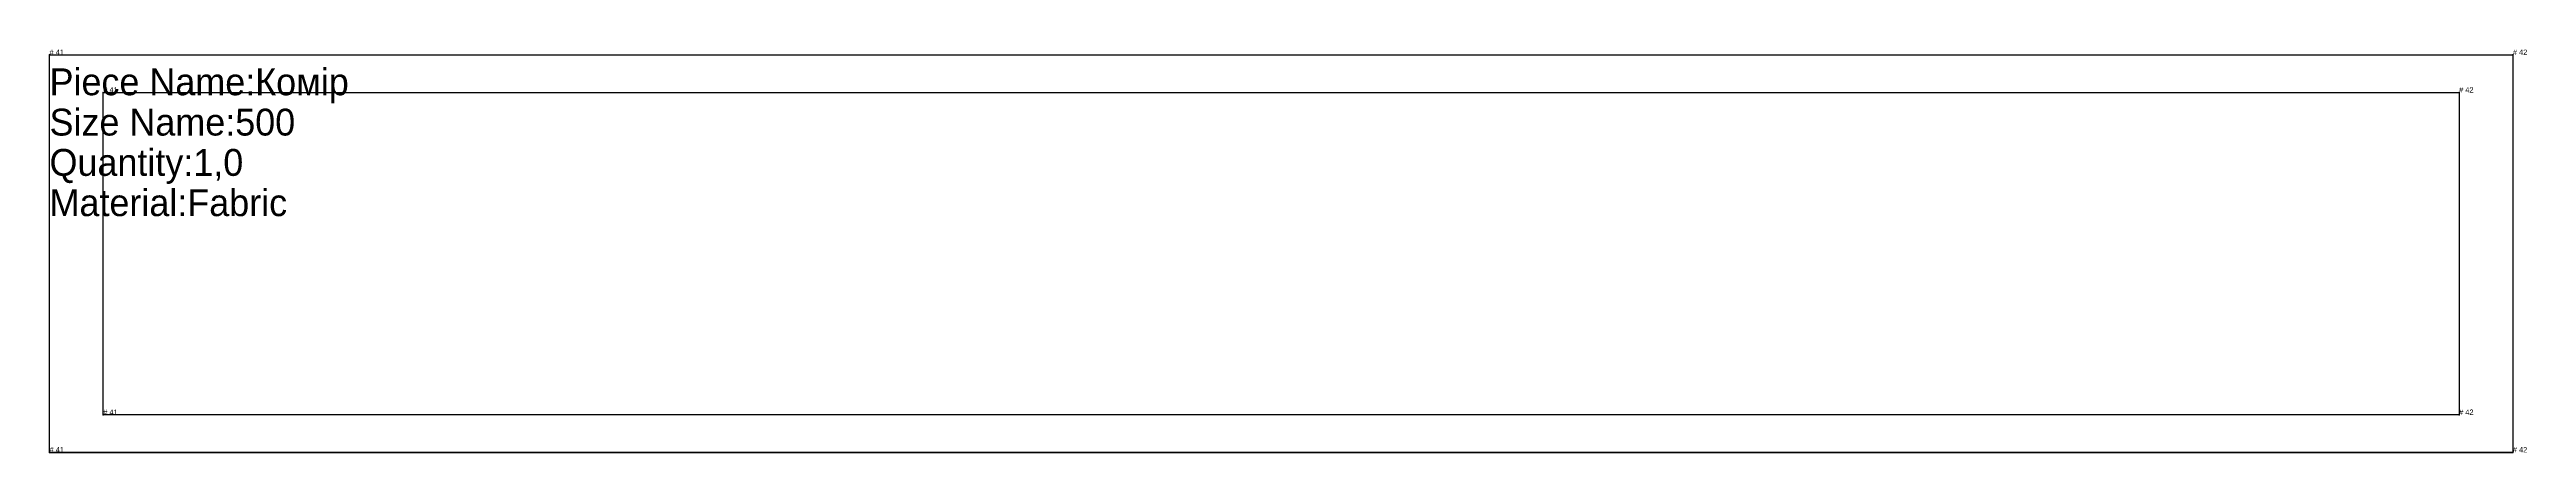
# Model space of a CAD drawing. Extents: x 0 to 1211, y -69 to 1226.
# Drawn here: x 444.8 to 905.7, y 318.1 to 393.1 of the extents above; entities that cross this region are included whole.
import ezdxf

# ---------------------------------------------------------------- set-up
doc = ezdxf.new("R2010")
doc.units = 0

# ---------------------------------------------------------------- blocks, each defined once
blk = doc.blocks.new('piece-114_s500_M')
at = {"layer": '1'}
blk.add_lwpolyline([(444.76, 392.11), (903.17, 392.11), (903.17, 318.11), (444.76, 318.11)], close=True, dxfattribs=at)
at = {"layer": '14'}
blk.add_lwpolyline([(454.76, 385.11), (893.17, 385.11), (893.17, 325.11), (454.76, 325.11)], close=True, dxfattribs=at)
at = {"layer": '2'}
for p in [(444.76, 392.11), (903.17, 392.11), (454.76, 385.11), (893.17, 385.11), (454.76, 325.11), (893.17, 325.11), (444.76, 318.11), (903.17, 318.11)]:
    blk.add_point(p, dxfattribs=at)
at = {"layer": '5'}
blk.add_line((444.76, 318.11), (903.17, 318.11), dxfattribs=at)
at = {"layer": '84'}
blk.add_lwpolyline([(444.76, 392.11), (903.17, 392.11), (903.17, 318.11), (444.76, 318.11)], close=True, dxfattribs=at)
at = {"layer": '87'}
blk.add_lwpolyline([(454.76, 385.11), (893.17, 385.11), (893.17, 325.11), (454.76, 325.11)], close=True, dxfattribs=at)
at = {"layer": '1'}
for s, height, p in [('# 41', 1, (444.76, 392.11)), ('# 42', 1, (903.17, 392.11)), ('Piece Name:Комір', 5, (444.76, 384.61)), ('Size Name:500', 5, (444.76, 377.11)), ('Quantity:1,0', 5, (444.76, 369.61)), ('Material:Fabric', 5, (444.76, 362.11)), ('# 41', 1, (444.76, 318.11)), ('# 42', 1, (903.17, 318.11))]:
    blk.add_text(s, height=height, dxfattribs=at).set_placement(p)
at = {"layer": '14'}
for s, p in [('# 41', (454.76, 385.11)), ('# 42', (893.17, 385.11)), ('# 41', (454.76, 325.11)), ('# 42', (893.17, 325.11))]:
    blk.add_text(s, height=1, dxfattribs=at).set_placement(p)

msp = doc.modelspace()

# ---------------------------------------------------------------- block references
at = {"layer": '1'}
msp.add_blockref('piece-114_s500_M', (0, 0), dxfattribs=at)

doc.saveas('drawing.dxf')
